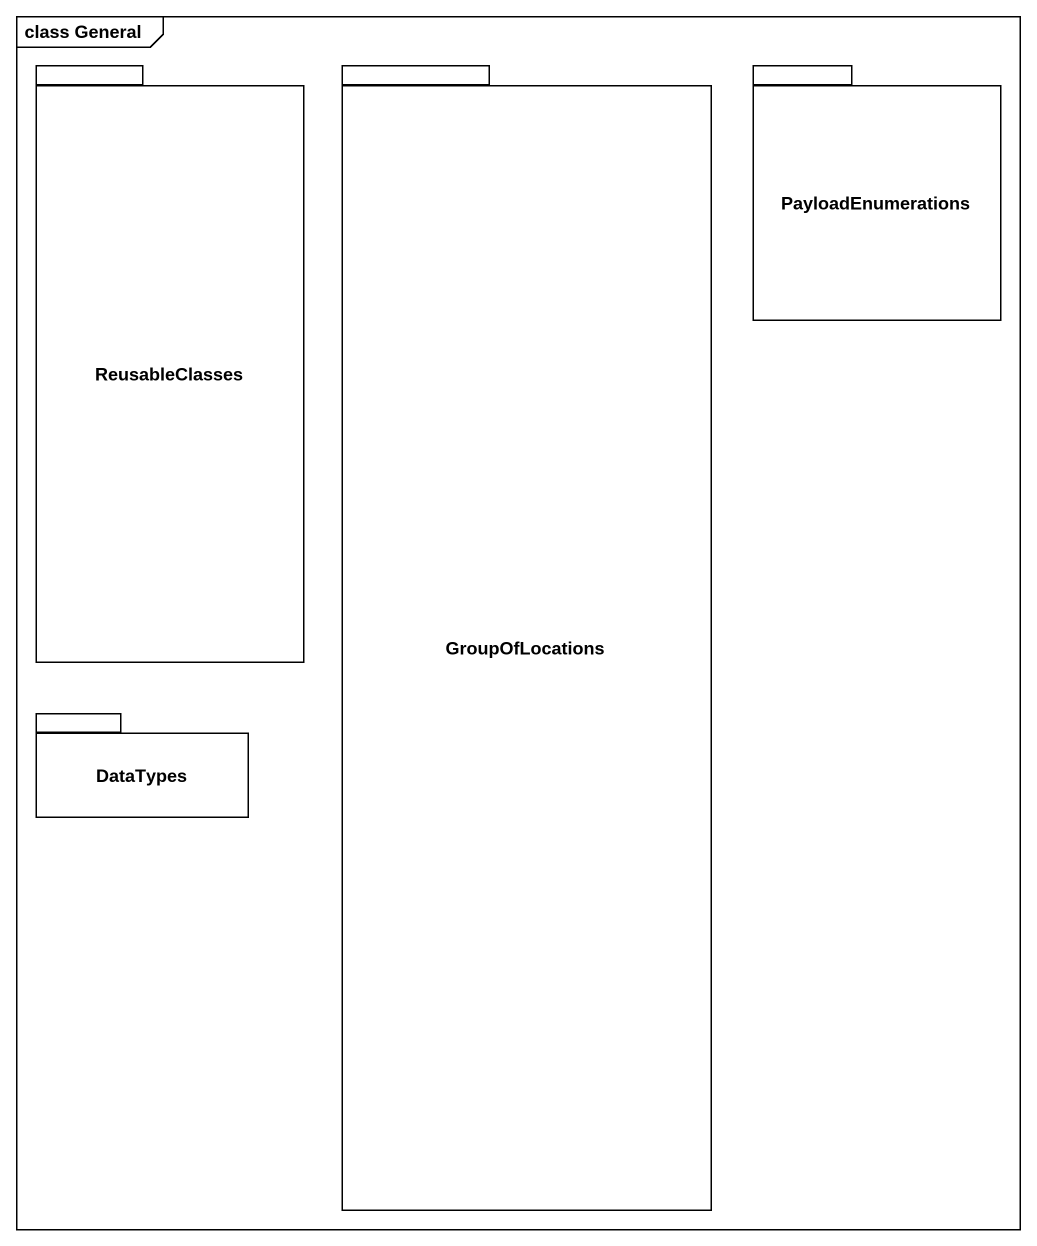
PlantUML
@startuml
mainframe class General
package ReusableClasses {
}
package GroupOfLocations {
}
package PayloadEnumerations {
}
package DataTypes {
}
@enduml
